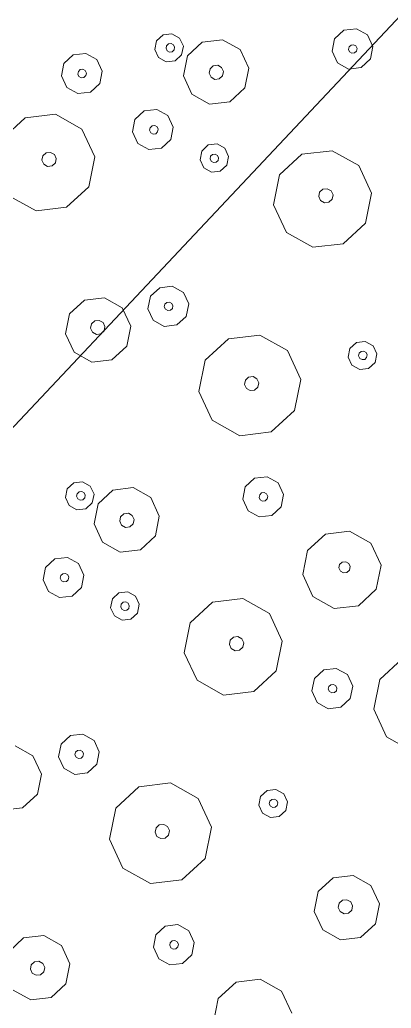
# Model space of a CAD drawing. Header units: metres. Extents: x -2858 to 512, y -1995 to 1252.
# Drawn here: x -931.693 to -930.245, y -902.364 to -898.511 of the extents above; entities that cross this region are included whole.
import ezdxf

# ---------------------------------------------------------------- set-up
doc = ezdxf.new("R2010")
doc.units = ezdxf.units.M
doc.layers.add('Calque commun', color=7, linetype='Continuous')

# ---------------------------------------------------------------- blocks, each defined once
blk = doc.blocks.new('pattern')
at = {"layer": 'Calque commun', "color": 54, "linetype": 'Continuous', "lineweight": 9}
for p, q in [((84.6911, 108.2467), (84.7593, 108.2869)), ((84.7593, 108.2869), (84.838, 108.2794)), ((84.838, 108.2794), (84.8973, 108.227)), ((85.199, 108.1892), (85.2368, 108.2763)), ((84.6597, 108.1741), (84.6911, 108.2467)), ((84.8973, 108.227), (84.9145, 108.1498)), ((84.6769, 108.0969), (84.6597, 108.1741)), ((84.7601, 108.1582), (84.767, 108.1741)), ((84.7639, 108.1413), (84.7601, 108.1582)), ((84.767, 108.1741), (84.7819, 108.1829)), ((84.7819, 108.1829), (84.7991, 108.1813)), ((84.7991, 108.1813), (84.8121, 108.1698)), ((84.8121, 108.1698), (84.8158, 108.1529)), ((85.2197, 108.0965), (85.199, 108.1892)), ((84.7768, 108.1299), (84.7639, 108.1413)), ((84.7941, 108.1282), (84.7768, 108.1299)), ((84.809, 108.137), (84.7941, 108.1282)), ((84.8158, 108.1529), (84.809, 108.137)), ((84.9145, 108.1498), (84.8831, 108.0772)), ((84.7362, 108.0445), (84.6769, 108.0969)), ((84.8831, 108.0772), (84.8149, 108.037)), ((85.2908, 108.0337), (85.2197, 108.0965)), ((84.8149, 108.037), (84.7362, 108.0445)), ((85.4671, 108.0729), (85.3853, 108.0247)), ((85.3853, 108.0247), (85.2908, 108.0337)), ((84.1619, 107.9496), (84.1878, 107.8338)), ((84.1878, 107.8338), (84.1405, 107.7249)), ((85.265, 107.7636), (85.2847, 107.809)), ((85.2847, 107.809), (85.3272, 107.8341)), ((85.3272, 107.8341), (85.3765, 107.8294)), ((85.3765, 107.8294), (85.4135, 107.7967)), ((85.3313, 107.768), (85.3403, 107.7733)), ((85.3403, 107.7733), (85.3506, 107.7723)), ((85.3506, 107.7723), (85.3584, 107.7654)), ((85.4135, 107.7967), (85.4243, 107.7484)), ((84.6339, 107.7141), (84.6637, 107.7317)), ((84.6637, 107.7317), (84.6982, 107.7284)), ((85.2757, 107.7153), (85.265, 107.7636)), ((85.3272, 107.7585), (85.3313, 107.768)), ((85.3294, 107.7484), (85.3272, 107.7585)), ((85.3372, 107.7415), (85.3294, 107.7484)), ((85.3476, 107.7405), (85.3372, 107.7415)), ((85.3565, 107.7458), (85.3476, 107.7405)), ((85.3606, 107.7553), (85.3565, 107.7458)), ((85.3584, 107.7654), (85.3606, 107.7553)), ((85.4243, 107.7484), (85.4046, 107.7031)), ((84.1405, 107.7249), (84.0384, 107.6646)), ((84.6201, 107.6824), (84.6339, 107.7141)), ((84.6621, 107.689), (84.671, 107.6943)), ((84.671, 107.6943), (84.6813, 107.6933)), ((84.6813, 107.6933), (84.6891, 107.6865)), ((84.6982, 107.7284), (84.7241, 107.7055)), ((84.7241, 107.7055), (84.7316, 107.6718)), ((85.3128, 107.6826), (85.2757, 107.7153)), ((85.4046, 107.7031), (85.362, 107.6779)), ((84.0384, 107.6646), (83.9202, 107.6758)), ((84.6277, 107.6486), (84.6201, 107.6824)), ((84.6579, 107.6795), (84.6621, 107.689)), ((84.6602, 107.6694), (84.6579, 107.6795)), ((84.668, 107.6625), (84.6602, 107.6694)), ((84.6783, 107.6615), (84.668, 107.6625)), ((84.6872, 107.6668), (84.6783, 107.6615)), ((84.6914, 107.6763), (84.6872, 107.6668)), ((84.6891, 107.6865), (84.6914, 107.6763)), ((84.7316, 107.6718), (84.7179, 107.64)), ((85.362, 107.6779), (85.3128, 107.6826)), ((84.1285, 107.6031), (84.1711, 107.6282)), ((84.1711, 107.6282), (84.2203, 107.6235)), ((84.2203, 107.6235), (84.2574, 107.5908)), ((84.6536, 107.6257), (84.6277, 107.6486)), ((84.6881, 107.6224), (84.6536, 107.6257)), ((84.7179, 107.64), (84.6881, 107.6224)), ((84.9056, 107.5598), (85.0121, 107.6226)), ((85.0121, 107.6226), (85.1351, 107.6109)), ((84.1089, 107.5577), (84.1285, 107.6031)), ((84.2574, 107.5908), (84.2682, 107.5425)), ((85.1351, 107.6109), (85.2278, 107.5291)), ((84.1196, 107.5094), (84.1089, 107.5577)), ((84.1711, 107.5526), (84.1752, 107.5621)), ((84.1733, 107.5424), (84.1711, 107.5526)), ((84.1811, 107.5356), (84.1733, 107.5424)), ((84.1752, 107.5621), (84.1841, 107.5674)), ((84.1841, 107.5674), (84.1945, 107.5664)), ((84.2004, 107.5399), (84.1914, 107.5346)), ((84.1945, 107.5664), (84.2023, 107.5595)), ((84.2045, 107.5494), (84.2004, 107.5399)), ((84.2023, 107.5595), (84.2045, 107.5494)), ((84.2682, 107.5425), (84.2485, 107.4972)), ((84.8565, 107.4464), (84.9056, 107.5598)), ((85.6702, 107.5043), (85.7384, 107.5446)), ((85.7384, 107.5446), (85.8171, 107.5371)), ((84.1567, 107.4767), (84.1196, 107.5094)), ((84.1914, 107.5346), (84.1811, 107.5356)), ((85.2278, 107.5291), (85.2546, 107.4084)), ((85.6388, 107.4318), (85.6702, 107.5043)), ((85.8171, 107.5371), (85.8764, 107.4847)), ((84.2059, 107.472), (84.1567, 107.4767)), ((84.2485, 107.4972), (84.2059, 107.472)), ((85.8764, 107.4847), (85.8936, 107.4075)), ((84.8833, 107.3257), (84.8565, 107.4464)), ((85.0177, 107.4306), (85.0246, 107.4465)), ((85.0214, 107.4138), (85.0177, 107.4306)), ((85.0246, 107.4465), (85.0395, 107.4553)), ((85.0395, 107.4553), (85.0567, 107.4537)), ((85.0567, 107.4537), (85.0696, 107.4422)), ((85.0734, 107.4253), (85.0665, 107.4095)), ((85.0696, 107.4422), (85.0734, 107.4253)), ((85.656, 107.3546), (85.6388, 107.4318)), ((85.739, 107.4241), (85.7459, 107.44)), ((85.7428, 107.4072), (85.739, 107.4241)), ((85.7459, 107.44), (85.7608, 107.4488)), ((85.7608, 107.4488), (85.778, 107.4471)), ((85.778, 107.4471), (85.791, 107.4357)), ((85.791, 107.4357), (85.7948, 107.4188)), ((83.7036, 107.3711), (83.7853, 107.4193)), ((83.7853, 107.4193), (83.8799, 107.4103)), ((83.8799, 107.4103), (83.951, 107.3475)), ((85.0344, 107.4023), (85.0214, 107.4138)), ((85.0516, 107.4007), (85.0344, 107.4023)), ((85.0665, 107.4095), (85.0516, 107.4007)), ((85.2546, 107.4084), (85.2055, 107.295)), ((85.7557, 107.3957), (85.7428, 107.4072)), ((85.773, 107.3941), (85.7557, 107.3957)), ((85.7879, 107.4029), (85.773, 107.3941)), ((85.7948, 107.4188), (85.7879, 107.4029)), ((83.6658, 107.284), (83.7036, 107.3711)), ((83.951, 107.3475), (83.9717, 107.2548)), ((85.7153, 107.3022), (85.656, 107.3546)), ((84.1811, 107.2811), (84.2833, 107.3415)), ((84.2833, 107.3415), (84.4015, 107.3302)), ((84.4015, 107.3302), (84.4904, 107.2517)), ((84.976, 107.2439), (84.8833, 107.3257)), ((83.6865, 107.1913), (83.6658, 107.284)), ((83.7821, 107.2726), (83.7876, 107.2853)), ((83.7851, 107.2591), (83.7821, 107.2726)), ((83.7876, 107.2853), (83.7995, 107.2924)), ((83.7995, 107.2924), (83.8133, 107.291)), ((83.8133, 107.291), (83.8237, 107.2819)), ((83.8267, 107.2684), (83.8212, 107.2557)), ((83.8237, 107.2819), (83.8267, 107.2684)), ((84.1339, 107.1723), (84.1811, 107.2811)), ((85.2055, 107.295), (85.099, 107.2322)), ((85.794, 107.2947), (85.7153, 107.3022)), ((83.7955, 107.2499), (83.7851, 107.2591)), ((83.8092, 107.2486), (83.7955, 107.2499)), ((83.8212, 107.2557), (83.8092, 107.2486)), ((83.9717, 107.2548), (83.9339, 107.1677)), ((84.4904, 107.2517), (84.5162, 107.1359)), ((85.099, 107.2322), (84.976, 107.2439)), ((83.7576, 107.1285), (83.6865, 107.1913)), ((83.9339, 107.1677), (83.8521, 107.1195)), ((84.1597, 107.0564), (84.1339, 107.1723)), ((84.2792, 107.1581), (84.2861, 107.1739)), ((84.283, 107.1412), (84.2792, 107.1581)), ((84.2861, 107.1739), (84.301, 107.1827)), ((84.301, 107.1827), (84.3182, 107.1811)), ((84.3182, 107.1811), (84.3312, 107.1696)), ((84.335, 107.1527), (84.3281, 107.1369)), ((84.3312, 107.1696), (84.335, 107.1527)), ((83.8521, 107.1195), (83.7576, 107.1285)), ((84.296, 107.1297), (84.283, 107.1412)), ((84.3132, 107.1281), (84.296, 107.1297)), ((84.3281, 107.1369), (84.3132, 107.1281)), ((84.5162, 107.1359), (84.469, 107.027)), ((84.2487, 106.9779), (84.1597, 107.0564)), ((84.9583, 106.9929), (84.978, 107.0382)), ((84.978, 107.0382), (85.0206, 107.0634)), ((85.0206, 107.0634), (85.0698, 107.0587)), ((85.0698, 107.0587), (85.1069, 107.0259)), ((84.469, 107.027), (84.3668, 106.9667)), ((85.0247, 106.9973), (85.0336, 107.0025)), ((85.0336, 107.0025), (85.044, 107.0016)), ((85.044, 107.0016), (85.0517, 106.9947)), ((85.1069, 107.0259), (85.1176, 106.9777)), ((84.3668, 106.9667), (84.2487, 106.9779)), ((84.9691, 106.9446), (84.9583, 106.9929)), ((85.0205, 106.9877), (85.0247, 106.9973)), ((85.0228, 106.9776), (85.0205, 106.9877)), ((85.0306, 106.9707), (85.0228, 106.9776)), ((85.0409, 106.9697), (85.0306, 106.9707)), ((85.0499, 106.975), (85.0409, 106.9697)), ((85.054, 106.9846), (85.0499, 106.975)), ((85.0517, 106.9947), (85.054, 106.9846)), ((85.1176, 106.9777), (85.098, 106.9323)), ((85.1931, 106.9279), (85.2612, 106.9681)), ((85.2612, 106.9681), (85.34, 106.9606)), ((85.34, 106.9606), (85.3992, 106.9082)), ((83.7515, 106.9038), (83.7941, 106.9289)), ((83.7941, 106.9289), (83.8433, 106.9242)), ((83.8433, 106.9242), (83.8803, 106.8915)), ((85.0062, 106.9119), (84.9691, 106.9446)), ((85.098, 106.9323), (85.0554, 106.9072)), ((85.1616, 106.8553), (85.1931, 106.9279)), ((83.7318, 106.8584), (83.7515, 106.9038)), ((83.8803, 106.8915), (83.8911, 106.8432)), ((85.0554, 106.9072), (85.0062, 106.9119)), ((83.7426, 106.8102), (83.7318, 106.8584)), ((83.794, 106.8533), (83.7981, 106.8628)), ((83.7963, 106.8432), (83.794, 106.8533)), ((83.7981, 106.8628), (83.8071, 106.8681)), ((83.8071, 106.8681), (83.8174, 106.8671)), ((83.8174, 106.8671), (83.8252, 106.8602)), ((83.8275, 106.8501), (83.8233, 106.8406)), ((83.8252, 106.8602), (83.8275, 106.8501)), ((85.1788, 106.7781), (85.1616, 106.8553)), ((83.087, 106.7772), (83.1007, 106.8089)), ((83.1007, 106.8089), (83.1305, 106.8265)), ((83.1305, 106.8265), (83.165, 106.8232)), ((83.165, 106.8232), (83.1909, 106.8003)), ((83.7796, 106.7774), (83.7426, 106.8102)), ((83.8041, 106.8363), (83.7963, 106.8432)), ((83.8144, 106.8353), (83.8041, 106.8363)), ((83.8233, 106.8406), (83.8144, 106.8353)), ((83.8911, 106.8432), (83.8714, 106.7979)), ((83.0945, 106.7434), (83.087, 106.7772)), ((83.1247, 106.7743), (83.1289, 106.7839)), ((83.127, 106.7642), (83.1247, 106.7743)), ((83.1289, 106.7839), (83.1378, 106.7891)), ((83.1378, 106.7891), (83.1482, 106.7881)), ((83.1482, 106.7881), (83.1559, 106.7813)), ((83.1582, 106.7711), (83.1541, 106.7616)), ((83.1559, 106.7813), (83.1582, 106.7711)), ((83.1909, 106.8003), (83.1985, 106.7666)), ((83.8289, 106.7727), (83.7796, 106.7774)), ((83.8714, 106.7979), (83.8289, 106.7727)), ((84.432, 106.7384), (84.4458, 106.7702)), ((84.4458, 106.7702), (84.4756, 106.7878)), ((84.4756, 106.7878), (84.5101, 106.7845)), ((84.5101, 106.7845), (84.536, 106.7616)), ((83.1204, 106.7205), (83.0945, 106.7434)), ((83.1348, 106.7573), (83.127, 106.7642)), ((83.1451, 106.7563), (83.1348, 106.7573)), ((83.1541, 106.7616), (83.1451, 106.7563)), ((83.1847, 106.7348), (83.1549, 106.7172)), ((83.1985, 106.7666), (83.1847, 106.7348)), ((84.4396, 106.7047), (84.432, 106.7384)), ((84.4715, 106.7357), (84.4756, 106.7452)), ((84.4737, 106.7256), (84.4715, 106.7357)), ((84.4756, 106.7452), (84.4846, 106.7505)), ((84.4846, 106.7505), (84.4949, 106.7495)), ((84.4949, 106.7495), (84.5027, 106.7426)), ((84.5049, 106.7325), (84.5008, 106.723)), ((84.5027, 106.7426), (84.5049, 106.7325)), ((84.536, 106.7616), (84.5435, 106.7278)), ((83.1549, 106.7172), (83.1204, 106.7205)), ((83.3725, 106.6546), (83.4789, 106.7174)), ((83.4789, 106.7174), (83.6019, 106.7057)), ((83.6019, 106.7057), (83.6946, 106.6239)), ((84.4655, 106.6818), (84.4396, 106.7047)), ((84.4815, 106.7187), (84.4737, 106.7256)), ((84.4919, 106.7177), (84.4815, 106.7187)), ((84.5008, 106.723), (84.4919, 106.7177)), ((84.5298, 106.6961), (84.5, 106.6785)), ((84.5435, 106.7278), (84.5298, 106.6961)), ((83.3233, 106.5412), (83.3725, 106.6546)), ((84.5, 106.6785), (84.4655, 106.6818)), ((83.6946, 106.6239), (83.7215, 106.5032)), ((84.1371, 106.5992), (84.2052, 106.6394)), ((84.2052, 106.6394), (84.284, 106.6319)), ((84.284, 106.6319), (84.3433, 106.5795)), ((84.1056, 106.5266), (84.1371, 106.5992)), ((84.3433, 106.5795), (84.3605, 106.5023)), ((83.3502, 106.4205), (83.3233, 106.5412)), ((83.4845, 106.5255), (83.4914, 106.5413)), ((83.4914, 106.5413), (83.5063, 106.5501)), ((83.5063, 106.5501), (83.5235, 106.5485)), ((83.5235, 106.5485), (83.5365, 106.537)), ((83.5365, 106.537), (83.5402, 106.5201)), ((84.2127, 106.5348), (84.2276, 106.5436)), ((84.2276, 106.5436), (84.2449, 106.5419)), ((84.2449, 106.5419), (84.2578, 106.5305)), ((84.5048, 106.5335), (84.5474, 106.5587)), ((84.5474, 106.5587), (84.5966, 106.554)), ((84.5966, 106.554), (84.6337, 106.5212)), ((83.4883, 106.5086), (83.4845, 106.5255)), ((83.5012, 106.4971), (83.4883, 106.5086)), ((83.5185, 106.4955), (83.5012, 106.4971)), ((83.5334, 106.5043), (83.5185, 106.4955)), ((83.5402, 106.5201), (83.5334, 106.5043)), ((83.7215, 106.5032), (83.6723, 106.3898)), ((84.1228, 106.4494), (84.1056, 106.5266)), ((84.2058, 106.5189), (84.2127, 106.5348)), ((84.2096, 106.502), (84.2058, 106.5189)), ((84.2226, 106.4905), (84.2096, 106.502)), ((84.2547, 106.4977), (84.2398, 106.4889)), ((84.2616, 106.5136), (84.2547, 106.4977)), ((84.2578, 106.5305), (84.2616, 106.5136)), ((84.3605, 106.5023), (84.329, 106.4297)), ((84.4851, 106.4882), (84.5048, 106.5335)), ((84.5502, 106.4955), (84.5591, 106.5008)), ((84.5591, 106.5008), (84.5694, 106.4998)), ((84.5694, 106.4998), (84.5772, 106.4929)), ((84.6337, 106.5212), (84.6444, 106.473)), ((84.2398, 106.4889), (84.2226, 106.4905)), ((84.4959, 106.4399), (84.4851, 106.4882)), ((84.546, 106.486), (84.5502, 106.4955)), ((84.5483, 106.4758), (84.546, 106.486)), ((84.5561, 106.469), (84.5483, 106.4758)), ((84.5664, 106.468), (84.5561, 106.469)), ((84.5753, 106.4732), (84.5664, 106.468)), ((84.5795, 106.4828), (84.5753, 106.4732)), ((84.5772, 106.4929), (84.5795, 106.4828)), ((84.6444, 106.473), (84.6247, 106.4276)), ((82.648, 106.3759), (82.7501, 106.4363)), ((82.7501, 106.4363), (82.8683, 106.425)), ((82.8683, 106.425), (82.9572, 106.3465)), ((83.4428, 106.3387), (83.3502, 106.4205)), ((84.1821, 106.397), (84.1228, 106.4494)), ((84.329, 106.4297), (84.2609, 106.3895)), ((84.5329, 106.4072), (84.4959, 106.4399)), ((84.6247, 106.4276), (84.5822, 106.4025)), ((83.6723, 106.3898), (83.5659, 106.327)), ((84.2609, 106.3895), (84.1821, 106.397)), ((84.5822, 106.4025), (84.5329, 106.4072)), ((82.6008, 106.2671), (82.648, 106.3759)), ((82.9572, 106.3465), (82.983, 106.2307)), ((84.2296, 106.3209), (84.2434, 106.3527)), ((84.2434, 106.3527), (84.2732, 106.3703)), ((84.2732, 106.3703), (84.3077, 106.367)), ((84.3077, 106.367), (84.3336, 106.3441)), ((84.3336, 106.3441), (84.3411, 106.3103)), ((83.5659, 106.327), (83.4428, 106.3387)), ((84.2372, 106.2871), (84.2296, 106.3209)), ((84.2653, 106.3205), (84.2694, 106.3301)), ((84.2675, 106.3104), (84.2653, 106.3205)), ((84.2753, 106.3035), (84.2675, 106.3104)), ((84.2694, 106.3301), (84.2784, 106.3354)), ((84.2784, 106.3354), (84.2887, 106.3344)), ((84.2946, 106.3078), (84.2857, 106.3026)), ((84.2887, 106.3344), (84.2965, 106.3275)), ((84.2987, 106.3174), (84.2946, 106.3078)), ((84.2965, 106.3275), (84.2987, 106.3174)), ((84.3411, 106.3103), (84.3274, 106.2785)), ((82.6266, 106.1513), (82.6008, 106.2671)), ((82.746, 106.2529), (82.7529, 106.2687)), ((82.7529, 106.2687), (82.7678, 106.2775)), ((82.7678, 106.2775), (82.7851, 106.2759)), ((82.7851, 106.2759), (82.798, 106.2644)), ((84.2631, 106.2642), (84.2372, 106.2871)), ((84.2857, 106.3026), (84.2753, 106.3035)), ((84.3274, 106.2785), (84.2976, 106.261)), ((82.7498, 106.236), (82.746, 106.2529)), ((82.7628, 106.2245), (82.7498, 106.236)), ((82.7949, 106.2317), (82.78, 106.2229)), ((82.8018, 106.2476), (82.7949, 106.2317)), ((82.798, 106.2644), (82.8018, 106.2476)), ((82.983, 106.2307), (82.9358, 106.1218)), ((84.2976, 106.261), (84.2631, 106.2642)), ((82.78, 106.2229), (82.7628, 106.2245)), ((82.7155, 106.0727), (82.6266, 106.1513)), ((83.4448, 106.133), (83.4874, 106.1582)), ((83.4874, 106.1582), (83.5366, 106.1535)), ((83.5366, 106.1535), (83.5737, 106.1208)), ((82.9358, 106.1218), (82.8336, 106.0615)), ((83.4252, 106.0877), (83.4448, 106.133)), ((83.5737, 106.1208), (83.5844, 106.0725)), ((83.4359, 106.0394), (83.4252, 106.0877)), ((83.4874, 106.0825), (83.4915, 106.0921)), ((83.4896, 106.0724), (83.4874, 106.0825)), ((83.4915, 106.0921), (83.5004, 106.0973)), ((83.5004, 106.0973), (83.5108, 106.0964)), ((83.5108, 106.0964), (83.5186, 106.0895)), ((83.5208, 106.0794), (83.5167, 106.0698)), ((83.5186, 106.0895), (83.5208, 106.0794)), ((82.8336, 106.0615), (82.7155, 106.0727)), ((83.473, 106.0067), (83.4359, 106.0394)), ((83.4974, 106.0655), (83.4896, 106.0724)), ((83.5077, 106.0646), (83.4974, 106.0655)), ((83.5167, 106.0698), (83.5077, 106.0646)), ((83.5844, 106.0725), (83.5648, 106.0271)), ((83.6599, 106.0227), (83.728, 106.0629)), ((83.728, 106.0629), (83.8068, 106.0554)), ((83.8068, 106.0554), (83.8661, 106.003)), ((82.1986, 105.9532), (82.2183, 105.9986)), ((82.2183, 105.9986), (82.2609, 106.0237)), ((82.2609, 106.0237), (82.3101, 106.019)), ((82.3101, 106.019), (82.3472, 105.9863)), ((83.5222, 106.002), (83.473, 106.0067)), ((83.5648, 106.0271), (83.5222, 106.002)), ((83.6284, 105.9501), (83.6599, 106.0227)), ((83.8661, 106.003), (83.8833, 105.9258)), ((82.2608, 105.9481), (82.265, 105.9576)), ((82.265, 105.9576), (82.2739, 105.9629)), ((82.2739, 105.9629), (82.2842, 105.9619)), ((82.2842, 105.9619), (82.292, 105.955)), ((82.3472, 105.9863), (82.3579, 105.938)), ((82.2094, 105.905), (82.1986, 105.9532)), ((82.2631, 105.938), (82.2608, 105.9481)), ((82.2709, 105.9311), (82.2631, 105.938)), ((82.2812, 105.9301), (82.2709, 105.9311)), ((82.2902, 105.9354), (82.2812, 105.9301)), ((82.2943, 105.9449), (82.2902, 105.9354)), ((82.292, 105.955), (82.2943, 105.9449)), ((82.3579, 105.938), (82.3383, 105.8927)), ((83.6456, 105.8729), (83.6284, 105.9501)), ((83.7214, 105.9327), (83.7283, 105.9486)), ((83.7252, 105.9158), (83.7214, 105.9327)), ((83.7283, 105.9486), (83.7432, 105.9574)), ((83.7432, 105.9574), (83.7604, 105.9557)), ((83.7604, 105.9557), (83.7734, 105.9443)), ((83.7772, 105.9274), (83.7703, 105.9115)), ((83.7734, 105.9443), (83.7772, 105.9274)), ((83.8833, 105.9258), (83.8518, 105.8532)), ((82.2465, 105.8722), (82.2094, 105.905)), ((82.3383, 105.8927), (82.2957, 105.8675)), ((82.9126, 105.865), (82.9424, 105.8826)), ((82.9424, 105.8826), (82.9769, 105.8793)), ((83.7382, 105.9044), (83.7252, 105.9158)), ((83.7554, 105.9027), (83.7382, 105.9044)), ((83.7703, 105.9115), (83.7554, 105.9027)), ((82.2957, 105.8675), (82.2465, 105.8722)), ((82.8989, 105.8333), (82.9126, 105.865)), ((82.9424, 105.84), (82.9514, 105.8453)), ((82.9514, 105.8453), (82.9617, 105.8443)), ((82.9617, 105.8443), (82.9695, 105.8374)), ((82.9769, 105.8793), (83.0028, 105.8564)), ((83.0028, 105.8564), (83.0104, 105.8226)), ((83.7049, 105.8205), (83.6456, 105.8729)), ((83.8518, 105.8532), (83.7837, 105.813)), ((82.9064, 105.7995), (82.8989, 105.8333)), ((82.9383, 105.8305), (82.9424, 105.84)), ((82.9406, 105.8204), (82.9383, 105.8305)), ((82.9483, 105.8135), (82.9406, 105.8204)), ((82.9587, 105.8125), (82.9483, 105.8135)), ((82.9676, 105.8178), (82.9587, 105.8125)), ((82.9717, 105.8273), (82.9676, 105.8178)), ((82.9695, 105.8374), (82.9717, 105.8273)), ((83.0104, 105.8226), (82.9966, 105.7909)), ((83.7837, 105.813), (83.7049, 105.8205)), ((82.9323, 105.7766), (82.9064, 105.7995)), ((82.9668, 105.7733), (82.9323, 105.7766)), ((82.9966, 105.7909), (82.9668, 105.7733)), ((82.6039, 105.694), (82.672, 105.7342)), ((82.672, 105.7342), (82.7508, 105.7267)), ((82.7508, 105.7267), (82.8101, 105.6743)), ((82.5724, 105.6214), (82.6039, 105.694)), ((82.8101, 105.6743), (82.8273, 105.5971)), ((82.9716, 105.6283), (83.0142, 105.6535)), ((83.0142, 105.6535), (83.0634, 105.6488)), ((82.5896, 105.5442), (82.5724, 105.6214)), ((82.6727, 105.6137), (82.6796, 105.6296)), ((82.6764, 105.5968), (82.6727, 105.6137)), ((82.6796, 105.6296), (82.6945, 105.6384)), ((82.6945, 105.6384), (82.7117, 105.6367)), ((82.7117, 105.6367), (82.7246, 105.6253)), ((82.7246, 105.6253), (82.7284, 105.6084)), ((82.952, 105.583), (82.9716, 105.6283)), ((83.0634, 105.6488), (83.1005, 105.616)), ((83.1005, 105.616), (83.1112, 105.5678)), ((82.6894, 105.5854), (82.6764, 105.5968)), ((82.7066, 105.5837), (82.6894, 105.5854)), ((82.7215, 105.5925), (82.7066, 105.5837)), ((82.7284, 105.6084), (82.7215, 105.5925)), ((82.8273, 105.5971), (82.7958, 105.5245)), ((82.9627, 105.5347), (82.952, 105.583)), ((83.0129, 105.5808), (83.017, 105.5903)), ((83.0151, 105.5706), (83.0129, 105.5808)), ((83.017, 105.5903), (83.0259, 105.5956)), ((83.0259, 105.5956), (83.0363, 105.5946)), ((83.0363, 105.5946), (83.0441, 105.5877)), ((83.0463, 105.5776), (83.0422, 105.568)), ((83.0441, 105.5877), (83.0463, 105.5776)), ((82.6489, 105.4918), (82.5896, 105.5442)), ((82.9998, 105.502), (82.9627, 105.5347)), ((83.0229, 105.5638), (83.0151, 105.5706)), ((83.0332, 105.5628), (83.0229, 105.5638)), ((83.0422, 105.568), (83.0332, 105.5628)), ((83.1112, 105.5678), (83.0916, 105.5224)), ((83.262, 105.4775), (83.3642, 105.5379)), ((83.3642, 105.5379), (83.4823, 105.5266)), ((82.7958, 105.5245), (82.7277, 105.4843)), ((83.049, 105.4973), (82.9998, 105.502)), ((83.0916, 105.5224), (83.049, 105.4973)), ((83.4823, 105.5266), (83.5713, 105.4481)), ((82.7277, 105.4843), (82.6489, 105.4918)), ((82.7102, 105.4475), (82.74, 105.4651)), ((82.74, 105.4651), (82.7745, 105.4618)), ((82.7745, 105.4618), (82.8004, 105.4389)), ((83.2148, 105.3687), (83.262, 105.4775)), ((82.6965, 105.4157), (82.7102, 105.4475)), ((82.7321, 105.4154), (82.7362, 105.4249)), ((82.7362, 105.4249), (82.7452, 105.4302)), ((82.7452, 105.4302), (82.7555, 105.4292)), ((82.7555, 105.4292), (82.7633, 105.4223)), ((82.7633, 105.4223), (82.7656, 105.4122)), ((82.8004, 105.4389), (82.808, 105.4051)), ((83.5713, 105.4481), (83.5971, 105.3322)), ((82.704, 105.382), (82.6965, 105.4157)), ((82.7299, 105.359), (82.704, 105.382)), ((82.7344, 105.4052), (82.7321, 105.4154)), ((82.7421, 105.3984), (82.7344, 105.4052)), ((82.7525, 105.3974), (82.7421, 105.3984)), ((82.7614, 105.4026), (82.7525, 105.3974)), ((82.7656, 105.4122), (82.7614, 105.4026)), ((82.808, 105.4051), (82.7942, 105.3734)), ((82.7644, 105.3558), (82.7299, 105.359)), ((82.7942, 105.3734), (82.7644, 105.3558)), ((83.2406, 105.2528), (83.2148, 105.3687)), ((83.3601, 105.3545), (83.367, 105.3703)), ((83.3638, 105.3376), (83.3601, 105.3545)), ((83.367, 105.3703), (83.3819, 105.3791)), ((83.3819, 105.3791), (83.3991, 105.3775)), ((83.3991, 105.3775), (83.4121, 105.366)), ((83.4158, 105.3491), (83.409, 105.3333)), ((83.4121, 105.366), (83.4158, 105.3491)), ((83.3768, 105.3261), (83.3638, 105.3376)), ((83.3941, 105.3245), (83.3768, 105.3261)), ((83.409, 105.3333), (83.3941, 105.3245)), ((82.9739, 105.2311), (82.9935, 105.2765)), ((82.9935, 105.2765), (83.0361, 105.3016)), ((83.0361, 105.3016), (83.0853, 105.2969)), ((83.0853, 105.2969), (83.1224, 105.2642)), ((83.1224, 105.2642), (83.1332, 105.2159)), ((82.9846, 105.1829), (82.9739, 105.2311)), ((83.0361, 105.226), (83.0402, 105.2355)), ((83.0383, 105.2159), (83.0361, 105.226)), ((83.0402, 105.2355), (83.0491, 105.2408)), ((83.0491, 105.2408), (83.0595, 105.2398)), ((83.0595, 105.2398), (83.0673, 105.2329)), ((83.0673, 105.2329), (83.0695, 105.2228)), ((83.3296, 105.1743), (83.2406, 105.2528)), ((83.0461, 105.209), (83.0383, 105.2159)), ((83.0564, 105.208), (83.0461, 105.209)), ((83.0654, 105.2133), (83.0564, 105.208)), ((83.0695, 105.2228), (83.0654, 105.2133)), ((83.1332, 105.2159), (83.1135, 105.1706)), ((83.0217, 105.1501), (82.9846, 105.1829)), ((83.0709, 105.1454), (83.0217, 105.1501)), ((83.1135, 105.1706), (83.0709, 105.1454)), ((83.4477, 105.163), (83.3296, 105.1743))]:
    blk.add_line(p, q, dxfattribs=at)
at = {"layer": 'Calque commun', "color": 7, "linetype": 'Continuous', "lineweight": 9}
mesh = blk.add_polyface(dxfattribs=at)
corners = [(70.8497, 113.5412), (53.8349, 19.1692), (74.7282, 106.3237), (76.0435, 113.5984), (74.769, 106.1763), (58.8077, 18.2701), (114.1703, 105.207), (114.1703, 98.5387)]
mesh.append_faces([[corners[k] for k in face] for face in [(3, 4, 6)]], dxfattribs={"vtx0": -1, "vtx1": -1, "color": 7})
mesh.append_faces([[corners[k] for k in face] for face in [(3, 2, 4)]], dxfattribs={"vtx0": -1, "vtx2": -1, "color": 7})
mesh.append_faces([[corners[k] for k in face] for face in [(5, 2, 1)]], dxfattribs={"vtx1": -1, "color": 7})
mesh.append_faces([[corners[k] for k in face] for face in [(0, 1, 2), (3, 0, 2)]], dxfattribs={"vtx1": -1, "vtx2": -1, "color": 7})
mesh.append_faces([[corners[k] for k in face] for face in [(4, 7, 6)]], dxfattribs={"vtx2": -1, "color": 7})

msp = doc.modelspace()

# ---------------------------------------------------------------- block references
at = {"layer": 'Calque commun', "color": 0, "linetype": 'ByBlock', "lineweight": -2, "rotation": 228.1617603435354}
msp.add_blockref('pattern', (-954.4467, -766.6559), dxfattribs=at)

doc.saveas('drawing.dxf')
